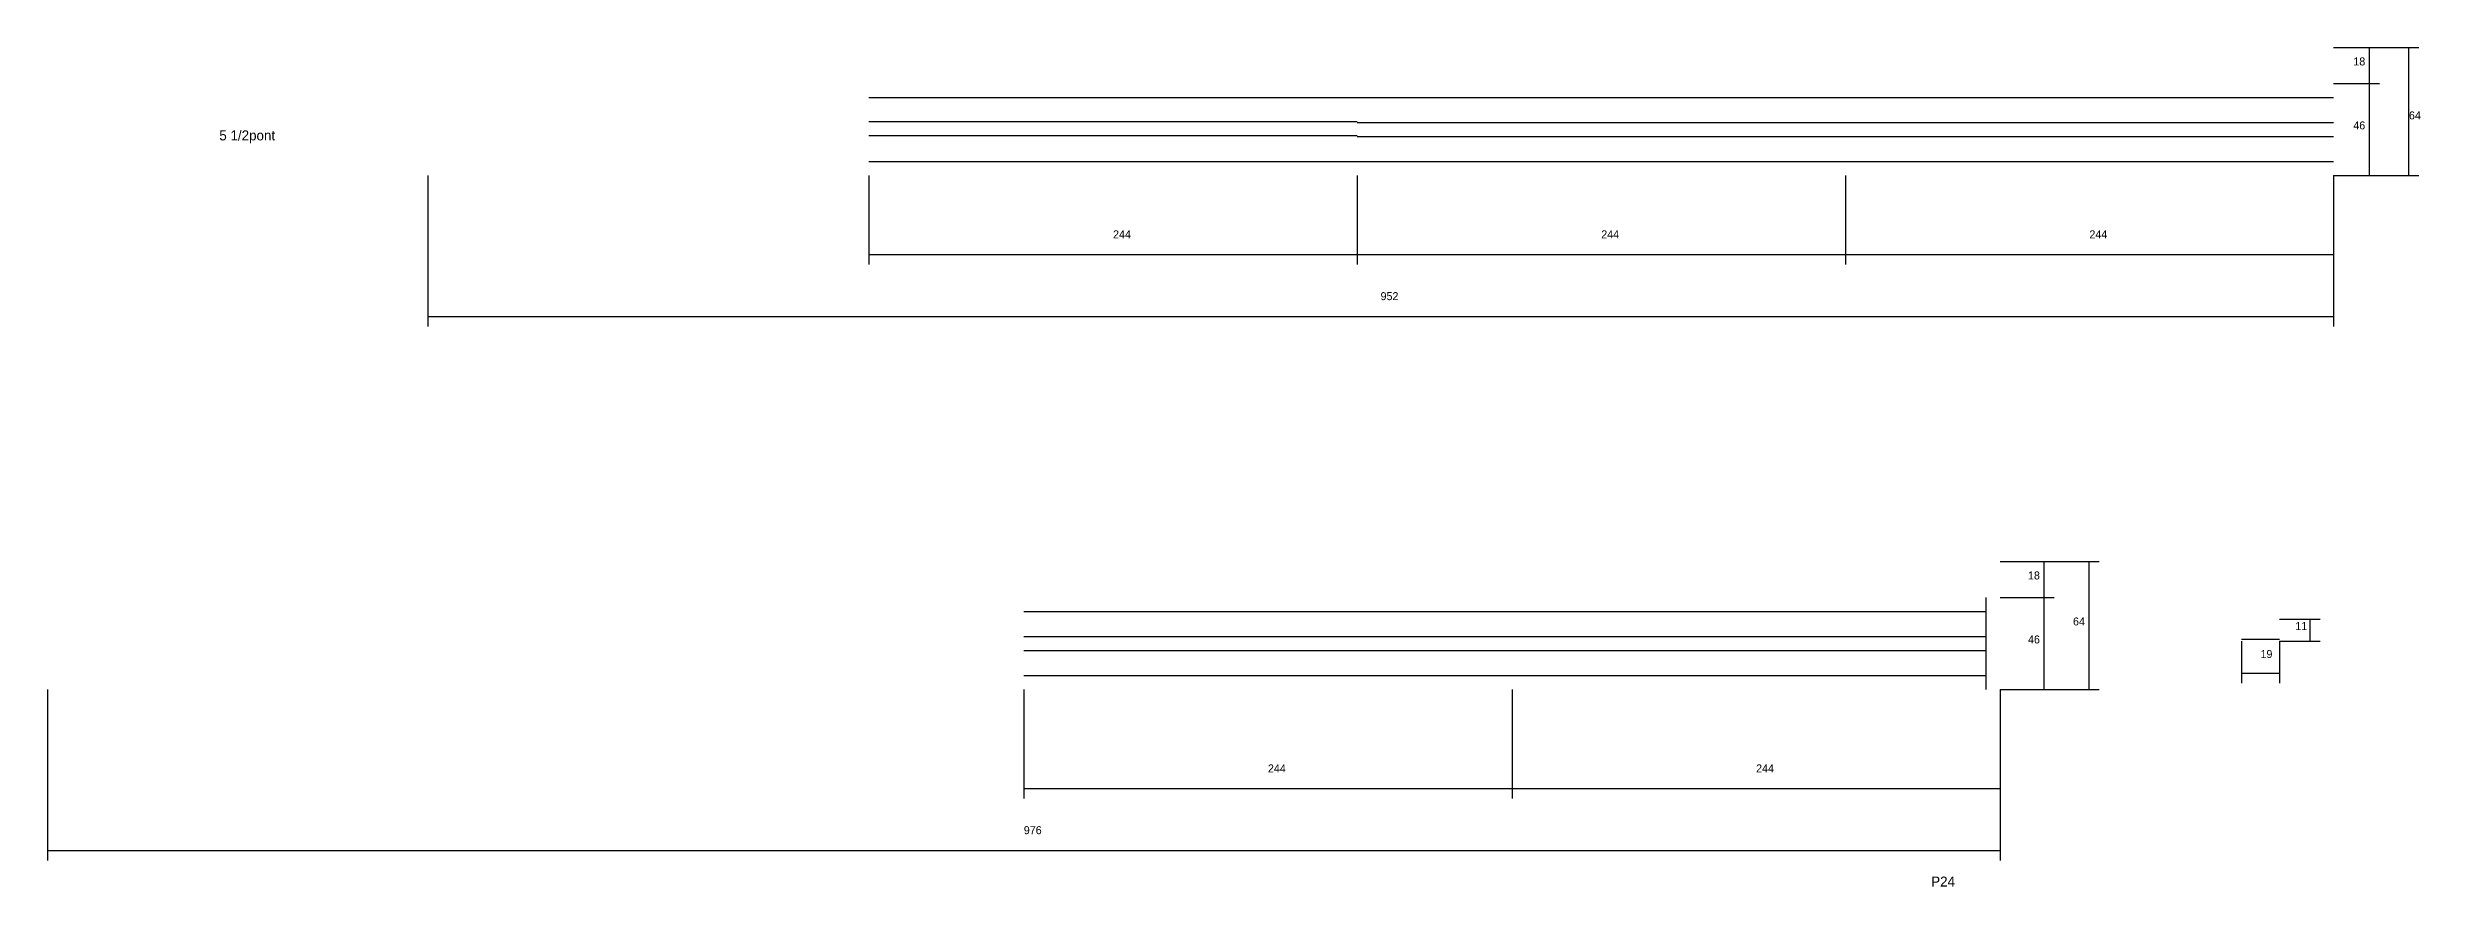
# Model space of a CAD drawing. Header units: metres. Extents: x -9171 to -4659, y 10891 to 12099.
# Drawn here: x -7050 to -5864, y 11668 to 12088 of the extents above; entities that cross this region are included whole.
import ezdxf

# ---------------------------------------------------------------- set-up
doc = ezdxf.new("R2010")
doc.units = ezdxf.units.M
for name, color, linetype in [('COTA', 4, 'Continuous'), ('NOMENCLATURA', 7, 'Continuous'), ('SARR_2.2x7', 40, 'Continuous')]:
    doc.layers.add(name, color=color, linetype=linetype)

msp = doc.modelspace()

# ---------------------------------------------------------------- linework, layer by layer
at = {"layer": 'COTA'}
for p, q in [((-5907.7, 12087.7), (-5884.7, 12087.7)), ((-5907.7, 12087.7), (-5865, 12087.7)), ((-5889.7, 12069.7), (-5889.7, 12087.7)), ((-5870, 12023.7), (-5870, 12087.7)), ((-5907.7, 12069.7), (-5884.7, 12069.7)), ((-5907.7, 12069.7), (-5884.7, 12069.7)), ((-5889.7, 12023.7), (-5889.7, 12069.7)), ((-6860.2, 12023.7), (-6860.2, 11948.2)), ((-6639.7, 12023.7), (-6639.7, 11979.2)), ((-6395.7, 12023.7), (-6395.7, 11979.2)), ((-6395.7, 12023.7), (-6395.7, 11979.2)), ((-6151.7, 12023.7), (-6151.7, 11979.2)), ((-6151.7, 12023.7), (-6151.7, 11979.2)), ((-5907.7, 12023.7), (-5884.7, 12023.7)), ((-5907.7, 12023.7), (-5865, 12023.7)), ((-5907.7, 12023.7), (-5907.7, 11979.2)), ((-5907.7, 12023.7), (-5907.7, 11948.2)), ((-6639.7, 11984.2), (-6395.7, 11984.2)), ((-6395.7, 11984.2), (-6151.7, 11984.2)), ((-6151.7, 11984.2), (-5907.7, 11984.2)), ((-6860.2, 11953.2), (-5907.7, 11953.2)), ((-6074.3, 11830.6), (-6047.3, 11830.6)), ((-6074.3, 11830.6), (-6024.8, 11830.6)), ((-6052.3, 11812.6), (-6052.3, 11830.6)), ((-6029.8, 11766.6), (-6029.8, 11830.6)), ((-6074.3, 11812.6), (-6047.3, 11812.6)), ((-6074.3, 11812.6), (-6047.3, 11812.6)), ((-6052.3, 11766.6), (-6052.3, 11812.6)), ((-5934.7, 11801.8), (-5914.3, 11801.8)), ((-5919.3, 11790.8), (-5919.3, 11801.8)), ((-5953.7, 11790.8), (-5953.7, 11769.7)), ((-5934.7, 11790.8), (-5934.7, 11769.7)), ((-5934.7, 11790.8), (-5914.3, 11790.8)), ((-7050.3, 11766.6), (-7050.3, 11681)), ((-6562.3, 11766.6), (-6562.3, 11712)), ((-6318.3, 11766.6), (-6318.3, 11712)), ((-6318.3, 11766.6), (-6318.3, 11712)), ((-6074.3, 11766.6), (-6047.3, 11766.6)), ((-6074.3, 11766.6), (-6024.8, 11766.6)), ((-6074.3, 11766.6), (-6074.3, 11712)), ((-6074.3, 11766.6), (-6074.3, 11681)), ((-5953.7, 11774.7), (-5934.7, 11774.7)), ((-6562.3, 11717), (-6318.3, 11717)), ((-6318.3, 11717), (-6074.3, 11717)), ((-7050.3, 11686), (-6074.3, 11686))]:
    msp.add_line(p, q, dxfattribs=at)
at = {"layer": 'SARR_2.2x7'}
for p, q in [((-6639.7, 12062.7), (-6395.7, 12062.7)), ((-6395.7, 12062.7), (-6151.7, 12062.7)), ((-6151.7, 12062.7), (-5907.7, 12062.7)), ((-6639.7, 12050.7), (-6395.7, 12050.7)), ((-6639.7, 12043.7), (-6395.7, 12043.7)), ((-6395.7, 12050.2), (-6151.7, 12050.2)), ((-6395.7, 12043.2), (-6151.7, 12043.2)), ((-6151.7, 12050.2), (-5907.7, 12050.2)), ((-6151.7, 12043.2), (-5907.7, 12043.2)), ((-6639.7, 12030.7), (-6395.7, 12030.7)), ((-6395.7, 12030.7), (-6151.7, 12030.7)), ((-6151.7, 12030.7), (-5907.7, 12030.7)), ((-6562.3, 11805.6), (-6318.3, 11805.6)), ((-6318.3, 11805.6), (-6081.3, 11805.6)), ((-6081.3, 11766.6), (-6081.3, 11812.6)), ((-6562.3, 11793.1), (-6318.3, 11793.1)), ((-6318.3, 11793.1), (-6081.3, 11793.1)), ((-5953.7, 11791.8), (-5934.7, 11791.8)), ((-6562.3, 11786.1), (-6318.3, 11786.1)), ((-6318.3, 11786.1), (-6081.3, 11786.1)), ((-6562.3, 11773.6), (-6318.3, 11773.6)), ((-6318.3, 11773.6), (-6081.3, 11773.6))]:
    msp.add_line(p, q, dxfattribs=at)

# ---------------------------------------------------------------- texts
at = {"layer": 'COTA'}
for s, p in [('18', (-5897.8, 12078.7)), ('46', (-5897.8, 12046.7)), ('64', (-5870, 12051.7)), ('244', (-6517.7, 11992.2)), ('244', (-6273.7, 11992.2)), ('244', (-6029.7, 11992.2)), ('952', (-6384, 11961.3)), ('18', (-6060.4, 11821.6)), ('64', (-6037.9, 11798.6)), ('46', (-6060.4, 11789.6)), ('11', (-5926.8, 11796.3)), ('19', (-5944.2, 11782.3)), ('244', (-6440.3, 11725.1)), ('244', (-6196.3, 11725.1)), ('976', (-6562.3, 11694.2))]:
    msp.add_text(s, height=4, dxfattribs=at).set_placement(p)
at = {"layer": 'NOMENCLATURA'}
for s, p in [('5 1/2pont', (-6964.4, 12041.2)), ('P24', (-6108.8, 11668))]:
    msp.add_text(s, height=5, dxfattribs=at).set_placement(p)

doc.saveas('drawing.dxf')
